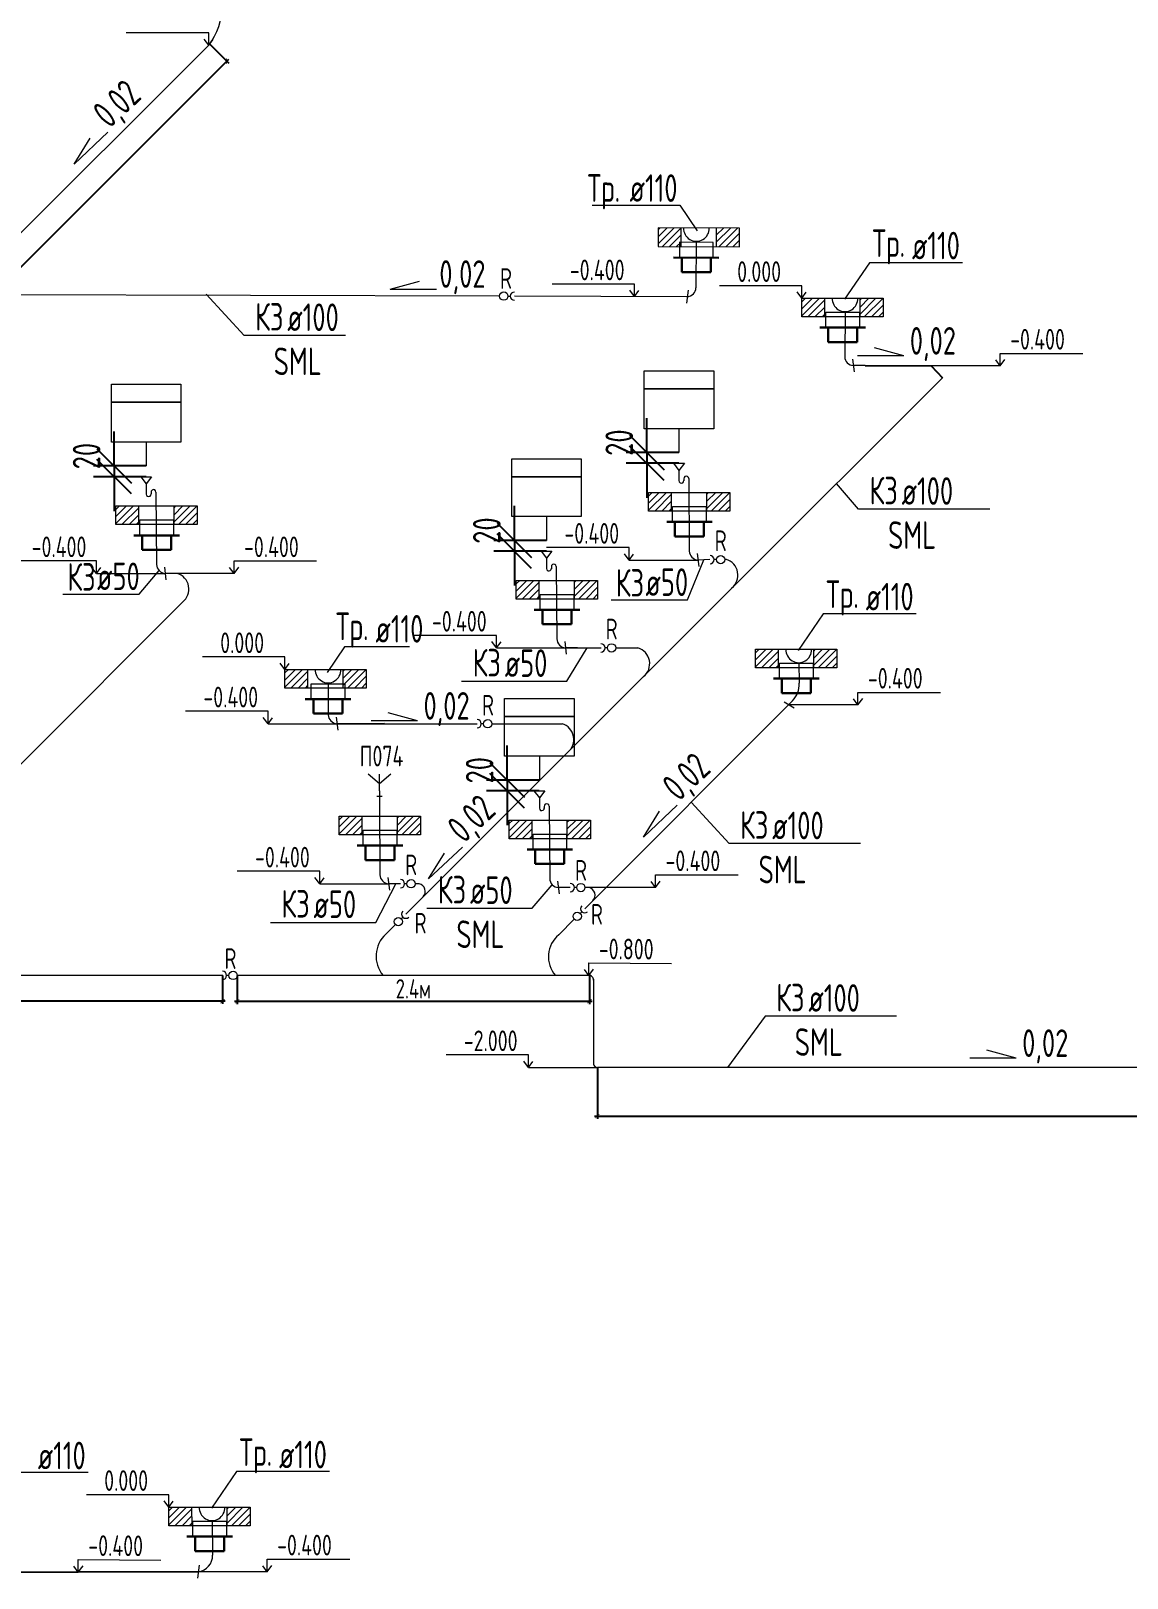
# Model space of a CAD drawing. Header units: millimetres. Extents: x -8689834 to 9419935, y -284943 to 166066.
# Drawn here: x -240223 to -232269, y -126965 to -115746 of the extents above; entities that cross this region are included whole.
import ezdxf

# ---------------------------------------------------------------- set-up
doc = ezdxf.new("R2010")
doc.units = ezdxf.units.MM
doc.header["$MEASUREMENT"] = 0
doc.layers.get('0').update_dxf_attribs({"color": 250, "lineweight": 9})
for name, color, linetype, lineweight in [('_ВК-Text К1', 7, 'Continuous', 30), ('_ВК-К1', 14, 'Continuous', 40), ('_ВК-К3', 30, 'Continuous', 40), ('_ВК-переход на SML', 3, 'Continuous', 30), ('_ВК-противопожарные муфты', 1, 'Continuous', 30), ('_Санпр', 7, 'Continuous', 30), ('_Сантехника', 7, 'Continuous', 30), ('ВК_канализация', 32, 'Continuous', 30), ('тх разм', 250, 'Continuous', 9)]:
    doc.layers.add(name, color=color, linetype=linetype, lineweight=lineweight)
for name, color, linetype in [('PDF __ВК-В1', 5, 'Continuous'), ('PDF __Сантехника', 7, 'Continuous'), ('АР_Кровля дорожки', 245, 'Continuous'), ('АР_Таблицы', 250, 'Continuous')]:
    doc.layers.add(name, color=color, linetype=linetype)
doc.layers.add('PDF __ВК-К1', color=7, linetype='Continuous', true_color=0xb80000)
doc.styles.add('ISOCPEUR', font='isocpeur.ttf', dxfattribs={"width": 0.7})
doc.styles.add('ГОСТ 2.304', font='isocpeur.ttf', dxfattribs={"width": 0.7})
doc.dimstyles.new('R_50', dxfattribs={"dimtxt": 140, "dimasz": 30, "dimexe": 20, "dimexo": 0, "dimgap": 20, "dimtad": 1, "dimdec": 0, "dimrnd": 5, "dimzin": 0, "dimdsep": 46, "dimtxsty": 'ISOCPEUR', "dimblk": 'ARCHTICK', "dimcen": 50, "dimdle": 20, "dimclrd": 256, "dimclre": 256, "dimclrt": 256, "dimadec": 0, "dimazin": 0, "dimtfac": 2, "dimtdec": 0, "dimtofl": 0, "dimtmove": 1, "dimatfit": 3, "dimfxl": 1, "dimtvp": 3, "dimtolj": 1, "dimtzin": 0, "dimarcsym": 0})
doc.dimstyles.new('СПДС', dxfattribs={"dimscale": 100, "dimtxt": 2.5, "dimasz": 2.5, "dimexe": 1.5, "dimexo": 0, "dimgap": 1, "dimtad": 1, "dimdec": 0, "dimrnd": 1, "dimtxsty": 'ГОСТ 2.304', "dimblk": 'OBLIQUE', "dimcen": 2.5, "dimdle": 1.5, "dimadec": 0, "dimazin": 2, "dimtfac": 0.75, "dimtdec": 0, "dimtmove": 1, "dimatfit": 3, "dimfxl": 1, "dimtolj": 1, "dimarcsym": 1})

# ---------------------------------------------------------------- blocks, each defined once
blk = doc.blocks.new('Протв_муфта')
at = {"layer": '_ВК-противопожарные муфты', "ltscale": 200, "transparency": 33554687}
for p, q in [((-205635, 240869), (-206106, 240869)), ((-206021, 240719), (-206021, 240869)), ((-205721, 240869), (-205721, 240719)), ((-205721, 240719), (-206021, 240719))]:
    blk.add_line(p, q, dxfattribs=at)
blk = doc.blocks.new('_Oblique')
at = {"color": 0, "linetype": 'ByBlock', "lineweight": -2}
blk.add_line((-0.5, -0.5), (0.5, 0.5), dxfattribs=at)
blk = doc.blocks.new('*D2146')
at = {"layer": 'тх разм', "color": 0, "lineweight": -2, "ltscale": 100, "transparency": 16777216}
for p, q in [((-236767, -121178), (-236767, -120928)), ((-236534, -121178), (-236917, -121178)), ((-236534, -121256), (-236917, -121256)), ((-236767, -121178), (-236767, -121256)), ((-236767, -121256), (-236767, -121506))]:
    blk.add_line(p, q, dxfattribs=at)
at = {"layer": 'тх разм', "color": 0, "lineweight": -2, "ltscale": 100, "transparency": 16777216, "xscale": 250, "yscale": 250, "zscale": 250}
for p, rotation in [((-236767, -121178), 270), ((-236767, -121256), 90)]:
    blk.add_blockref('_Oblique', p, dxfattribs=dict(at, rotation=rotation))
at = {"layer": 'тх разм', "color": 0, "lineweight": 13, "ltscale": 100, "transparency": 16777216, "insert": (-236967, -121107), "char_height": 250, "attachment_point": 5, "rotation": 90, "style": 'ГОСТ 2.304'}
blk.add_mtext('\\A1;{\\H0.8x;20}', dxfattribs=at)
blk = doc.blocks.new('*D2147')
at = {"layer": 'тх разм', "color": 0, "lineweight": -2, "ltscale": 100, "transparency": 16777216}
for p, q in [((-236715, -119440), (-236715, -119190)), ((-236482, -119440), (-236865, -119440)), ((-236715, -119440), (-236715, -119518)), ((-236482, -119518), (-236865, -119518)), ((-236715, -119518), (-236715, -119768))]:
    blk.add_line(p, q, dxfattribs=at)
at = {"layer": 'тх разм', "color": 0, "lineweight": -2, "ltscale": 100, "transparency": 16777216, "xscale": 250, "yscale": 250, "zscale": 250}
for p, rotation in [((-236715, -119440), 270), ((-236715, -119518), 90)]:
    blk.add_blockref('_Oblique', p, dxfattribs=dict(at, rotation=rotation))
at = {"layer": 'тх разм', "color": 0, "lineweight": 13, "ltscale": 100, "transparency": 16777216, "insert": (-236915, -119369), "char_height": 250, "attachment_point": 5, "rotation": 90, "style": 'ГОСТ 2.304'}
blk.add_mtext('\\A1;{\\H0.8x;20}', dxfattribs=at)
blk = doc.blocks.new('*D2148')
at = {"layer": 'тх разм', "color": 0, "lineweight": -2, "ltscale": 100, "transparency": 16777216}
for p, q in [((-235754, -118803), (-235754, -118553)), ((-235521, -118803), (-235904, -118803)), ((-235754, -118803), (-235754, -118881)), ((-235521, -118881), (-235904, -118881)), ((-235754, -118881), (-235754, -119131))]:
    blk.add_line(p, q, dxfattribs=at)
at = {"layer": 'тх разм', "color": 0, "lineweight": -2, "ltscale": 100, "transparency": 16777216, "xscale": 250, "yscale": 250, "zscale": 250}
for p, rotation in [((-235754, -118803), 270), ((-235754, -118881), 90)]:
    blk.add_blockref('_Oblique', p, dxfattribs=dict(at, rotation=rotation))
at = {"layer": 'тх разм', "color": 0, "lineweight": 13, "ltscale": 100, "transparency": 16777216, "insert": (-235954, -118731), "char_height": 250, "attachment_point": 5, "rotation": 90, "style": 'ГОСТ 2.304'}
blk.add_mtext('\\A1;{\\H0.8x;20}', dxfattribs=at)
blk = doc.blocks.new('*D2149')
at = {"layer": 'тх разм', "color": 0, "lineweight": -2, "ltscale": 100, "transparency": 16777216}
for p, q in [((-239619, -118900), (-239619, -118650)), ((-239386, -118900), (-239769, -118900)), ((-239619, -118900), (-239619, -118978)), ((-239386, -118978), (-239769, -118978)), ((-239619, -118978), (-239619, -119228))]:
    blk.add_line(p, q, dxfattribs=at)
at = {"layer": 'тх разм', "color": 0, "lineweight": -2, "ltscale": 100, "transparency": 16777216, "xscale": 250, "yscale": 250, "zscale": 250}
for p, rotation in [((-239619, -118900), 270), ((-239619, -118978), 90)]:
    blk.add_blockref('_Oblique', p, dxfattribs=dict(at, rotation=rotation))
at = {"layer": 'тх разм', "color": 0, "lineweight": 13, "ltscale": 100, "transparency": 16777216, "insert": (-239819, -118829), "char_height": 250, "attachment_point": 5, "rotation": 90, "style": 'ГОСТ 2.304'}
blk.add_mtext('\\A1;{\\H0.8x;20}', dxfattribs=at)
blk = doc.blocks.new('ревизия К3')
at = {"layer": 'ВК_канализация', "color": 30, "lineweight": 13, "ltscale": 500, "true_color": 0xf26722, "elevation": 171}
blk.add_lwpolyline([(-242952, -118249), (-242969, -118249)], dxfattribs=at)
at = {"layer": 'ВК_канализация', "color": 30, "lineweight": 13, "ltscale": 500, "true_color": 0xf26722}
blk.add_circle((-242922, -118249, 171), 30, dxfattribs=at)
blk.add_arc((-242999, -118249, 171), 30, 270, 90, dxfattribs=at)
blk = doc.blocks.new('_ArchTick')
at = {"color": 0, "linetype": 'ByBlock', "const_width": 0.15}
blk.add_lwpolyline([(-0.5, -0.5), (0.5, 0.5)], dxfattribs=at)
blk = doc.blocks.new('*D2484')
at = {"lineweight": -2, "ltscale": 100, "transparency": 16777216}
for p, q in [((-238925, -115841), (-238788, -115979)), ((-243724, -120882), (-238788, -115951)), ((-243833, -120744), (-243695, -120882))]:
    blk.add_line(p, q, dxfattribs=at)
at = {"lineweight": -2, "ltscale": 100, "transparency": 16777216, "xscale": 30, "yscale": 30, "zscale": 30}
for p, rotation in [((-238802, -115965), 44.96978540129457), ((-243710, -120867), 224.9697854012946)]:
    blk.add_blockref('_ArchTick', p, dxfattribs=dict(at, rotation=rotation))
at = {"ltscale": 100, "transparency": 16777216, "insert": (-241319, -118352), "char_height": 140, "attachment_point": 5, "rotation": 44.9698, "style": 'ISOCPEUR'}
blk.add_mtext('\\A1;7м', dxfattribs=at)
blk = doc.blocks.new('*D2486')
at = {"lineweight": -2, "ltscale": 100, "transparency": 16777216}
for p, q in [((-245435, -122595), (-245435, -122801)), ((-238833, -122595), (-238833, -122801)), ((-238813, -122781), (-245455, -122781))]:
    blk.add_line(p, q, dxfattribs=at)
at = {"lineweight": -2, "ltscale": 100, "transparency": 16777216, "xscale": 30, "yscale": 30, "zscale": 30, "rotation": 180}
blk.add_blockref('_ArchTick', (-245435, -122781), dxfattribs=at)
at = {"lineweight": -2, "ltscale": 100, "transparency": 16777216, "xscale": 30, "yscale": 30, "zscale": 30}
blk.add_blockref('_ArchTick', (-238833, -122781), dxfattribs=at)
at = {"ltscale": 100, "transparency": 16777216, "insert": (-242134, -122691), "char_height": 140, "attachment_point": 5, "style": 'ISOCPEUR'}
blk.add_mtext('\\A1;7.4м', dxfattribs=at)
blk = doc.blocks.new('*D2487')
at = {"lineweight": -2, "ltscale": 100, "transparency": 16777216}
for p, q in [((-238726, -122595), (-238726, -122802)), ((-236170, -122595), (-236170, -122802)), ((-238746, -122782), (-236150, -122782))]:
    blk.add_line(p, q, dxfattribs=at)
at = {"lineweight": -2, "ltscale": 100, "transparency": 16777216, "xscale": 30, "yscale": 30, "zscale": 30, "rotation": 180}
blk.add_blockref('_ArchTick', (-238726, -122782), dxfattribs=at)
at = {"lineweight": -2, "ltscale": 100, "transparency": 16777216, "xscale": 30, "yscale": 30, "zscale": 30}
blk.add_blockref('_ArchTick', (-236170, -122782), dxfattribs=at)
at = {"ltscale": 100, "transparency": 16777216, "insert": (-237448, -122692), "char_height": 140, "attachment_point": 5, "style": 'ISOCPEUR'}
blk.add_mtext('\\A1;2.4м', dxfattribs=at)
blk = doc.blocks.new('*D2488')
at = {"lineweight": -2, "ltscale": 100, "transparency": 16777216}
for p, q in [((-236113, -123262), (-236113, -123635)), ((-223479, -123262), (-223479, -123635)), ((-236133, -123615), (-223459, -123615))]:
    blk.add_line(p, q, dxfattribs=at)
at = {"lineweight": -2, "ltscale": 100, "transparency": 16777216, "xscale": 30, "yscale": 30, "zscale": 30, "rotation": 180}
blk.add_blockref('_ArchTick', (-236113, -123615), dxfattribs=at)
at = {"lineweight": -2, "ltscale": 100, "transparency": 16777216, "xscale": 30, "yscale": 30, "zscale": 30}
blk.add_blockref('_ArchTick', (-223479, -123615), dxfattribs=at)
at = {"ltscale": 100, "transparency": 16777216, "insert": (-229796, -123525), "char_height": 140, "attachment_point": 5, "style": 'ISOCPEUR'}
blk.add_mtext('\\A1;11.1м', dxfattribs=at)

msp = doc.modelspace()

# ---------------------------------------------------------------- hatches: boundary and pattern name
at = {"layer": '_ВК-К3', "lineweight": 13}
h = msp.add_hatch(dxfattribs=at)
h.set_pattern_fill('ANSI31', scale=11.388071, angle=180)
h.set_pattern_definition([(225, (-292683.97, -137537.272), (25.566948, -25.566948), [])])
h.paths.add_polyline_path([(-235081.9, -117310.8), (-235248.7, -117310.3), (-235248.3, -117174.7), (-235081.6, -117175.2)])
h.paths.add_polyline_path([(-235504.5, -117309.5), (-235671.9, -117309), (-235671.5, -117173.5), (-235504.1, -117174)])
h = msp.add_hatch(dxfattribs=at)
h.set_pattern_fill('ANSI31', scale=11.388071, angle=180)
h.set_pattern_definition([(225, (-288207.6, -138051.804), (25.566948, -25.566948), [])])
h.paths.add_polyline_path([(-234628.8, -117819.4), (-234462.1, -117819.4), (-234462.1, -117683.9), (-234628.8, -117683.9)])
h.paths.add_polyline_path([(-234206.2, -117819.4), (-234038.9, -117819.4), (-234038.9, -117683.9), (-234206.2, -117683.9)])
h = msp.add_hatch(dxfattribs=at)
h.set_pattern_fill('ANSI31', scale=11.388071, angle=180)
h.set_pattern_definition([(225, (-289319.373, -139460.824), (25.566948, -25.566948), [])])
h.paths.add_polyline_path([(-235740.6, -119228.4), (-235573.8, -119228.4), (-235573.8, -119092.9), (-235740.6, -119092.9)])
h.paths.add_polyline_path([(-235318, -119228.4), (-235150.6, -119228.4), (-235150.6, -119092.9), (-235318, -119092.9)])
h = msp.add_hatch(dxfattribs=at)
h.set_pattern_fill('ANSI31', scale=11.388071, angle=180)
h.set_pattern_definition([(225, (-293185, -139558.19), (25.566948, -25.566948), [])])
h.paths.add_polyline_path([(-239606.2, -119325.8), (-239439.5, -119325.8), (-239439.5, -119190.2), (-239606.2, -119190.2)])
h.paths.add_polyline_path([(-239183.6, -119325.8), (-239016.3, -119325.8), (-239016.3, -119190.2), (-239183.6, -119190.2)])
h = msp.add_hatch(dxfattribs=at)
h.set_pattern_fill('ANSI31', scale=11.388071, angle=180)
h.set_pattern_definition([(225, (-290280.548, -140097.914), (25.566948, -25.566948), [])])
h.paths.add_polyline_path([(-236701.7, -119865.5), (-236535, -119865.5), (-236535, -119730), (-236701.7, -119730)])
h.paths.add_polyline_path([(-236279.1, -119865.5), (-236111.8, -119865.5), (-236111.8, -119730), (-236279.1, -119730)])
h = msp.add_hatch(dxfattribs=at)
h.set_pattern_fill('ANSI31', scale=11.388071, angle=180)
h.set_pattern_definition([(225, (-288543.436, -140597.537), (25.566948, -25.566948), [])])
h.paths.add_polyline_path([(-234964.6, -120365.2), (-234797.9, -120365.2), (-234797.9, -120229.6), (-234964.6, -120229.6)])
h.paths.add_polyline_path([(-234542, -120365.2), (-234374.7, -120365.2), (-234374.7, -120229.6), (-234542, -120229.6)])
h = msp.add_hatch(dxfattribs=at)
h.set_pattern_fill('ANSI31', scale=11.388071, angle=180)
h.set_pattern_definition([(225, (-291958.82, -140743.44), (25.566948, -25.566948), [])])
h.paths.add_polyline_path([(-238380, -120511.1), (-238213.3, -120511.1), (-238213.3, -120375.5), (-238380, -120375.5)])
h.paths.add_polyline_path([(-237957.4, -120511.1), (-237790.1, -120511.1), (-237790.1, -120375.5), (-237957.4, -120375.5)])
h = msp.add_hatch(dxfattribs=at)
h.set_pattern_fill('ANSI31', scale=11.388071, angle=180)
h.set_pattern_definition([(225, (-291564.13, -141808.514), (25.566948, -25.566948), [])])
h.paths.add_polyline_path([(-237985.3, -121576.1), (-237818.6, -121576.1), (-237818.6, -121440.6), (-237985.3, -121440.6)])
h.paths.add_polyline_path([(-237562.7, -121576.1), (-237395.4, -121576.1), (-237395.4, -121440.6), (-237562.7, -121440.6)])
h = msp.add_hatch(dxfattribs=at)
h.set_pattern_fill('ANSI31', scale=11.388071, angle=180)
h.set_pattern_definition([(225, (-290332.315, -141836.024), (25.566948, -25.566948), [])])
h.paths.add_polyline_path([(-236753.5, -121603.6), (-236586.8, -121603.6), (-236586.8, -121468.1), (-236753.5, -121468.1)])
h.paths.add_polyline_path([(-236330.9, -121603.6), (-236163.6, -121603.6), (-236163.6, -121468.1), (-236330.9, -121468.1)])
h = msp.add_hatch(dxfattribs=at)
h.set_pattern_fill('ANSI31', scale=11.388071, angle=180)
h.set_pattern_definition([(225, (-292800.553, -146818.68), (25.566948, -25.566948), [])])
h.paths.add_polyline_path([(-239221.7, -126586.3), (-239055, -126586.3), (-239055, -126450.7), (-239221.7, -126450.7)])
h.paths.add_polyline_path([(-238799.2, -126586.3), (-238631.8, -126586.3), (-238631.8, -126450.7), (-238799.2, -126450.7)])

# ---------------------------------------------------------------- linework, layer by layer
at = {"color": 7, "ltscale": 500}
for points in [[(-238932.1, -115850), (-238932.1, -115759.5), (-239531, -115759.6)], [(-238932.1, -115850), (-238966.8, -115804.9)], [(-238932.1, -115850), (-238900, -115807.3)], [(-234628.8, -117683.9), (-234628.8, -117593.4), (-235227.7, -117593.5)], [(-234628.8, -117683.9), (-234663.5, -117638.8)], [(-234628.8, -117683.9), (-234596.7, -117641.2)], [(-233190, -118174.3), (-233222.1, -118131.6)], [(-233190, -118174.3), (-233190, -118083.8), (-232591, -118084)], [(-233190, -118174.3), (-233155.3, -118129.2)], [(-239748, -119679.7), (-239748, -119589.2), (-240346.9, -119589.3)], [(-238749.1, -119679.7), (-238749, -119589.2), (-238150.1, -119589.4)], [(-235882.3, -119582.3), (-235882.3, -119491.8), (-236481.3, -119491.9)], [(-236012.5, -119872.3), (-235458.8, -119872.3), (-235340.7, -119580.9)], [(-235882.3, -119582.3), (-235917.1, -119537.2)], [(-235882.3, -119582.3), (-235850.3, -119539.7)], [(-239992.2, -119829.9), (-239438.5, -119829.9), (-239292.5, -119659.3)], [(-239748, -119679.7), (-239782.7, -119634.6)], [(-239748, -119679.7), (-239715.9, -119637)], [(-238749.1, -119679.7), (-238781.1, -119637.1)], [(-238749.1, -119679.7), (-238714.3, -119634.7)], [(-236843.5, -120219.4), (-236843.5, -120128.9), (-237442.5, -120129)], [(-237097.9, -120461.8), (-236333.7, -120461.8), (-236187.7, -120219.4)], [(-236843.5, -120219.4), (-236878.2, -120174.3)], [(-236843.5, -120219.4), (-236811.4, -120176.7)], [(-238380, -120375.5), (-238380, -120285), (-238978.9, -120285.1)], [(-238380, -120375.5), (-238414.7, -120330.4)], [(-238380, -120375.5), (-238347.9, -120332.8)], [(-234222.1, -120632.6), (-234254.2, -120590)], [(-234222.1, -120632.6), (-234222.1, -120542.1), (-233623.2, -120542.3)], [(-234222.1, -120632.6), (-234187.4, -120587.5)], [(-238502, -120769.2), (-238502, -120678.7), (-239100.9, -120678.8)], [(-238502, -120769.2), (-238536.7, -120724.1)], [(-238502, -120769.2), (-238469.9, -120726.6)], [(-238127.1, -121930), (-238127.1, -121839.5), (-238726, -121839.6)], [(-238485.3, -122210.1), (-237721.2, -122210.1), (-237575.4, -121929.9)], [(-238127.1, -121930), (-238161.8, -121884.9)], [(-238127.1, -121930), (-238095, -121887.3)], [(-237350, -122107.8), (-236585.8, -122107.8), (-236439.8, -121937.1)], [(-235690.6, -121956.7), (-235722.7, -121914)], [(-235690.6, -121956.7), (-235690.6, -121866.2), (-235091.7, -121866.4)], [(-235690.6, -121956.7), (-235655.9, -121911.6)], [(-236175.4, -122594.8), (-236174.8, -122504.3), (-235575.9, -122508)], [(-236175.4, -122594.8), (-236207.2, -122552)], [(-236175.4, -122594.8), (-236140.4, -122550)], [(-236612.1, -123261.8), (-236612.1, -123171.3), (-237211.1, -123171.4)], [(-236612.1, -123261.8), (-236646.9, -123216.8)], [(-236612.1, -123261.8), (-236580.1, -123219.2)], [(-239221.7, -126450.7), (-239221.7, -126360.2), (-239820.7, -126360.4)], [(-239221.7, -126450.7), (-239256.5, -126405.7)], [(-239221.7, -126450.7), (-239189.7, -126408.1)], [(-239880, -126921.5), (-239911.8, -126878.7)], [(-239880, -126921.5), (-239879.4, -126831), (-239280.5, -126834.7)], [(-239880, -126921.5), (-239845, -126876.7)], [(-238509, -126918.6), (-238541, -126875.9)], [(-238509, -126918.6), (-238508.9, -126828.1), (-237910, -126828.3)], [(-238509, -126918.6), (-238474.2, -126873.5)]]:
    msp.add_lwpolyline(points, dxfattribs=at)
at = {"color": 7, "ltscale": 500, "elevation": -78.2}
for points in [[(-235843, -117671.7), (-235843, -117581.2), (-236441.9, -117581.3)], [(-235843, -117671.7), (-235877.7, -117626.6)], [(-235843, -117671.7), (-235810.9, -117629)]]:
    msp.add_lwpolyline(points, dxfattribs=at)
at = {"color": 18, "ltscale": 100, "true_color": 0x000000}
for points in [[(-233190, -118174.3), (-233689.5, -118174.2)], [(-235882.3, -119582.3), (-235382.9, -119582.3)], [(-239748, -119679.7), (-239248.5, -119679.7)], [(-238749.1, -119679.7), (-239248.5, -119679.7)], [(-236843.5, -120219.4), (-236344.1, -120219.4)], [(-234222.1, -120632.6), (-234721.6, -120632.5)], [(-238502, -120769.2), (-238002.5, -120769.2)], [(-238127.1, -121930), (-237627.6, -121930)], [(-235690.6, -121956.7), (-236190.1, -121956.6)], [(-236612.1, -123261.8), (-236112.7, -123261.8)], [(-238509, -126918.6), (-239008.4, -126918.5)]]:
    msp.add_lwpolyline(points, dxfattribs=at)
at = {"color": 30, "ltscale": 100, "true_color": 0xf26722}
msp.add_lwpolyline([(-236141.6, -122622.1), (-236141.6, -123235.6)], dxfattribs=at)
at = {"color": 30, "ltscale": 500, "true_color": 0xf26722}
for centre, radius, start, end in [((-239286.1, -115576.8), 447.1, 322.3421, 2.05487), ((-235212.4, -119692.4), 119.5, 308.24295, 73.40476), ((-239196.2, -119794.1), 119.5, 308.24295, 73.40476), ((-235852.5, -120334.1), 119.5, 308.24295, 73.40476), ((-236402.9, -120883.9), 119.5, 308.24295, 73.40476), ((-237419.4, -121985.6), 57.7, 317.18712, 75.23588), ((-236187.6, -122013.1), 57.7, 317.18712, 75.23588), ((-237500.7, -122455.8), 217.5, 132.64689, 219.72768), ((-236261.5, -122459.5), 206.6, 129.58992, 220.93663)]:
    msp.add_arc(centre, radius, start, end, dxfattribs=at)
at = {"color": 30, "ltscale": 100, "true_color": 0xf26722}
for centre, start, end in [((-236172.5, -122625.7), 353.29505, 95.39634), ((-236110.9, -123230.8), 171.18676, 273.28805)]:
    msp.add_arc(centre, 31.1, start, end, dxfattribs=at)
at = {"layer": '_ВК-Text К1', "color": 7, "lineweight": 13, "ltscale": 100}
for p, q in [((-239910.3, -116711.3), (-239663.9, -116480.8)), ((-239910.3, -116711.3), (-239794.1, -116523.6)), ((-237617.4, -117617.8), (-237404.3, -117560)), ((-237617.4, -117617.8), (-237279.9, -117617.6)), ((-233888.4, -118101.7), (-234225.8, -118102.2)), ((-233888.4, -118101.7), (-234101.6, -118044.3)), ((-237417, -120748.8), (-237630.2, -120691.4)), ((-237417, -120748.8), (-237754.4, -120749.2)), ((-235779, -121591.8), (-235532.6, -121361.3)), ((-235779, -121591.8), (-235662.8, -121404.1)), ((-237338, -121895.2), (-237091.5, -121664.6)), ((-237338, -121895.2), (-237221.7, -121707.4)), ((-233073, -123194.5), (-233286.2, -123137.1)), ((-233073, -123194.5), (-233410.5, -123195))]:
    msp.add_line(p, q, dxfattribs=at)
at = {"layer": '_ВК-К3', "color": 7, "lineweight": 13}
for p, q in [((-235504.1, -117309, -78.2), (-235504.1, -117173.5, -78.2)), ((-235249.3, -117310.3, -78.2), (-235248.9, -117174.7, -78.2)), ((-234462, -117819.4), (-234462, -117683.9)), ((-234206.3, -117819.4), (-234206.3, -117683.9)), ((-235573.7, -119228.4), (-235573.7, -119092.9)), ((-235318.1, -119228.4), (-235318.1, -119092.9)), ((-239439.4, -119325.8), (-239439.4, -119190.2)), ((-239183.7, -119325.8), (-239183.7, -119190.2)), ((-236534.9, -119865.5), (-236534.9, -119730)), ((-236279.2, -119865.5), (-236279.2, -119730)), ((-234797.3, -120365.2), (-234797.3, -120229.6)), ((-234542.1, -120365.2), (-234542.1, -120229.6)), ((-238212.7, -120511.1), (-238212.7, -120375.5)), ((-237957.8, -120510.6), (-237957.4, -120375)), ((-237818.5, -121576.1), (-237818.5, -121440.6)), ((-237562.8, -121576.1), (-237562.8, -121440.6)), ((-236586.7, -121603.6), (-236586.7, -121468.1)), ((-236331, -121603.6), (-236331, -121468.1)), ((-239054, -126585.8), (-239054.4, -126450.2)), ((-238799.2, -126586.3), (-238799.2, -126450.7))]:
    msp.add_line(p, q, dxfattribs=at)
at = {"layer": '_ВК-К3', "color": 30, "lineweight": 13, "ltscale": 100, "true_color": 0xf26722}
for p, q in [((-235394.7, -117271.4, -78.2), (-235397.4, -117607.9, -78.2)), ((-234315.9, -117781), (-234317.9, -118107.4)), ((-234168.5, -118172.4), (-234255, -118172.5)), ((-235296.2, -119579.5), (-235382.9, -119582.3)), ((-235176.4, -119578.4), (-235188.1, -119578.6)), ((-239162, -119679.5), (-239248.5, -119679.7)), ((-236257.6, -120219.3), (-236344.1, -120219.4)), ((-234651.8, -120326.7), (-234647.8, -120476.4)), ((-238067.1, -120472.6), (-238067.1, -120696.5)), ((-237656.6, -120768.7), (-238002.5, -120769.2)), ((-237541.2, -121929.9), (-237627.6, -121930)), ((-237404.7, -121929.8), (-237434.4, -121929.9)), ((-236309.3, -121957.4), (-236395.8, -121957.5)), ((-236172.9, -121957.3), (-236202.6, -121957.4)), ((-238908.9, -126547.9), (-238905, -126798.1))]:
    msp.add_line(p, q, dxfattribs=at)
at = {"layer": '_ВК-К3', "color": 30, "lineweight": 13, "true_color": 0xf26722}
for p, q in [((-235454.7, -117626.5, -78.2), (-235466.2, -117719.1, -78.2)), ((-234260.6, -118126.1), (-234249.4, -118218.8)), ((-235520.8, -118630.2), (-235520.8, -118802.7)), ((-239386.4, -118727.5), (-239386.4, -118900)), ((-239386.4, -119029.6), (-239386.4, -119104.3)), ((-235520.8, -118932.2), (-235520.8, -119006.9)), ((-235485.3, -118992.4), (-235485.3, -119008.7)), ((-235449.8, -118992.3), (-235445.7, -119517.3)), ((-239351, -119089.8), (-239351, -119106)), ((-239315.4, -119089.7), (-239311.3, -119614.6)), ((-236481.9, -119267.3), (-236481.9, -119439.8)), ((-236481.9, -119569.3), (-236481.9, -119644)), ((-235388.5, -119536), (-235377.3, -119628.6)), ((-239254.1, -119633.3), (-239242.9, -119726)), ((-236446.5, -119629.5), (-236446.5, -119645.8)), ((-236411, -119629.4), (-236406.9, -120154.3)), ((-236349.7, -120173.1), (-236338.4, -120265.7)), ((-234757.3, -120609.8), (-234685.9, -120655.3)), ((-238008.2, -120722.9), (-237996.9, -120815.5)), ((-236533.7, -121005.4), (-236533.7, -121177.9)), ((-237694.6, -121340), (-237690.5, -121864.9)), ((-236533.7, -121307.4), (-236533.7, -121382.1)), ((-236498.3, -121367.6), (-236498.3, -121383.9)), ((-236462.7, -121367.5), (-236458.7, -121892.5)), ((-237633.3, -121883.7), (-237622, -121976.3)), ((-236401.4, -121911.2), (-236390.2, -122003.8)), ((-239002.8, -126872.2), (-239014, -126964.8))]:
    msp.add_line(p, q, dxfattribs=at)
at = {"layer": '_ВК-К3', "color": 7, "lineweight": 13, "elevation": -78.2}
msp.add_lwpolyline([(-235671.9, -117309), (-235081.9, -117310.8), (-235081.6, -117175.2), (-235671.5, -117173.5)], close=True, dxfattribs=at)
at = {"layer": '_ВК-К3', "color": 7, "lineweight": 13}
for points in [[(-234038.9, -117819.4), (-234628.8, -117819.4), (-234628.8, -117683.9), (-234038.9, -117683.9)], [(-235150.6, -119228.4), (-235740.6, -119228.4), (-235740.6, -119092.9), (-235150.6, -119092.9)], [(-239016.3, -119325.8), (-239606.2, -119325.8), (-239606.2, -119190.2), (-239016.3, -119190.2)], [(-236111.8, -119865.5), (-236701.7, -119865.5), (-236701.7, -119730), (-236111.8, -119730)], [(-234374.7, -120365.2), (-234964.6, -120365.2), (-234964.6, -120229.6), (-234374.7, -120229.6)], [(-237790.1, -120511.1), (-238380, -120511.1), (-238380, -120375.5), (-237790.1, -120375.5)], [(-237395.4, -121576.1), (-237985.3, -121576.1), (-237985.3, -121440.6), (-237395.4, -121440.6)], [(-236163.6, -121603.6), (-236753.5, -121603.6), (-236753.5, -121468.1), (-236163.6, -121468.1)], [(-238631.8, -126586.3), (-239221.7, -126586.3), (-239221.7, -126450.7), (-238631.8, -126450.7)]]:
    msp.add_lwpolyline(points, close=True, dxfattribs=at)
at = {"layer": '_ВК-К3', "color": 30, "lineweight": 13, "ltscale": 100, "true_color": 0xf26722}
for centre, radius, start, end in [((-235464.6, -117605.8, -78.2), 67.2, 273.4913, 358.14482), ((-234250.7, -118105.5), 67.2, 181.68819, 266.34172), ((-235378.6, -119515.3), 67.2, 181.68819, 266.34172), ((-239244.2, -119612.6), 67.2, 181.68819, 266.34172), ((-236339.8, -120152.4), 67.2, 181.68819, 266.34172), ((-234817.5, -120484.4), 169.8, 315.63518, 2.70213), ((-237998.3, -120702.2), 67.2, 181.68819, 266.34172), ((-237623.4, -121863), 67.2, 181.68819, 266.34172), ((-236391.5, -121890.5), 67.2, 181.68819, 266.34172), ((-239022.4, -126801.9), 117.5, 276.84113, 1.81668)]:
    msp.add_arc(centre, radius, start, end, dxfattribs=at)
at = {"layer": '_ВК-К3', "color": 30, "lineweight": 13, "true_color": 0xf26722}
for centre, start, end in [((-235503, -119006.8), 180.26761, 5.94205), ((-235467.6, -118992.4), 0.26761, 185.94205), ((-239368.6, -119104.2), 180.26761, 5.94205), ((-239333.2, -119089.8), 0.26761, 185.94205), ((-236464.2, -119643.9), 180.26761, 5.94205), ((-236428.7, -119629.5), 0.26761, 185.94205), ((-236515.9, -121382), 180.26761, 5.94205), ((-236480.5, -121367.6), 0.26761, 185.94205)]:
    msp.add_arc(centre, 17.8, start, end, dxfattribs=at)
at = {"layer": '_ВК-переход на SML', "lineweight": 13, "elevation": -78.2}
msp.add_lwpolyline([(-235272.9, -117279.3), (-235516.5, -117278.6), (-235516.9, -117389.9), (-235273.2, -117390.6)], close=True, dxfattribs=at)
at = {"layer": '_ВК-переход на SML', "lineweight": 13}
for points in [[(-234454.9, -117785.7), (-234211.3, -117785.7), (-234211.3, -117897), (-234454.9, -117897)], [(-235566.7, -119194.7), (-235323.1, -119194.7), (-235323.1, -119306), (-235566.7, -119306)], [(-239432.3, -119292), (-239188.7, -119292), (-239188.7, -119403.4), (-239432.3, -119403.4)], [(-236527.9, -119831.8), (-236284.2, -119831.8), (-236284.2, -119943.1), (-236527.9, -119943.1)], [(-234790.8, -120331.4), (-234547.1, -120331.4), (-234547.1, -120442.7), (-234790.8, -120442.7)], [(-238189, -120480.2), (-237945.3, -120480.2), (-237945.3, -120591.5), (-238189, -120591.5)], [(-237811.5, -121542.4), (-237567.8, -121542.4), (-237567.8, -121653.7), (-237811.5, -121653.7)], [(-236579.6, -121569.9), (-236336, -121569.9), (-236336, -121681.2), (-236579.6, -121681.2)], [(-239047.9, -126552.5), (-238804.2, -126552.5), (-238804.2, -126663.8), (-239047.9, -126663.8)]]:
    msp.add_lwpolyline(points, close=True, dxfattribs=at)
at = {"layer": '_Санпр', "lineweight": 13}
for p, q in [((-235559.8, -118881.1), (-235481.7, -118881.1)), ((-235559.8, -118881.1), (-235520.8, -118932.2)), ((-235481.7, -118881.1), (-235520.8, -118932.2)), ((-239425.4, -118978.5), (-239347.4, -118978.5)), ((-239425.4, -118978.5), (-239386.4, -119029.6)), ((-239347.4, -118978.5), (-239386.4, -119029.6)), ((-236520.9, -119518.2), (-236442.9, -119518.2)), ((-236520.9, -119518.2), (-236481.9, -119569.3)), ((-236442.9, -119518.2), (-236481.9, -119569.3)), ((-236572.7, -121256.3), (-236494.7, -121256.3)), ((-236572.7, -121256.3), (-236533.7, -121307.4)), ((-236494.7, -121256.3), (-236533.7, -121307.4))]:
    msp.add_line(p, q, dxfattribs=at)
at = {"layer": '_Сантехника', "lineweight": 13}
for points in [[(-235773, -118211), (-235268.5, -118211), (-235268.5, -118341.3), (-235773, -118341.3)], [(-239638.6, -118308.3), (-239134.1, -118308.3), (-239134.1, -118438.6), (-239638.6, -118438.6)], [(-235773, -118341.3), (-235268.5, -118341.3), (-235268.5, -118630.2), (-235773, -118630.2)], [(-239638.6, -118438.6), (-239134.1, -118438.6), (-239134.1, -118727.5), (-239638.6, -118727.5)], [(-236734.2, -118848.1), (-236229.7, -118848.1), (-236229.7, -118978.4), (-236734.2, -118978.4)], [(-236734.2, -118978.4), (-236229.7, -118978.4), (-236229.7, -119267.3), (-236734.2, -119267.3)], [(-236785.9, -120586.2), (-236281.5, -120586.2), (-236281.5, -120716.5), (-236785.9, -120716.5)], [(-236785.9, -120716.5), (-236281.5, -120716.5), (-236281.5, -121005.4), (-236785.9, -121005.4)]]:
    msp.add_lwpolyline(points, close=True, dxfattribs=at)
for centre, start, end in [((-235394.4, -117178.4, -78.2), 177.26564, 2.40039), ((-234315.9, -117688), 177.43263, 2.56737), ((-234651.8, -120233.8), 177.43263, 2.56737), ((-238067.1, -120379.7), 177.43263, 2.56737), ((-238908.9, -126454.9), 177.43263, 2.56737)]:
    msp.add_arc(centre, 93, start, end, dxfattribs=at)
at = {"layer": 'PDF __ВК-В1', "color": 30, "lineweight": 13, "true_color": 0xf26722}
msp.add_lwpolyline([(-237694.6, -121206.6), (-237694.6, -121135.5)], dxfattribs=at)
at = {"layer": 'PDF __ВК-К1', "color": 30, "lineweight": 13, "true_color": 0xf26722}
for points in [[(-237694.6, -121256.9), (-237694.6, -121340)], [(-237713.9, -121295.5), (-237673.3, -121295.5)]]:
    msp.add_lwpolyline(points, dxfattribs=at)
at = {"layer": 'PDF __Сантехника', "lineweight": 13}
for points in [[(-237694.6, -121256.9), (-237694.6, -121206.6), (-237775.7, -121135.1)], [(-237611.5, -121135.1), (-237694.6, -121206.6)]]:
    msp.add_lwpolyline(points, dxfattribs=at)
at = {"layer": 'АР_Кровля дорожки', "color": 30, "lineweight": 13, "ltscale": 500, "true_color": 0xf26722}
msp.add_lwpolyline([(-240467.3, -117377.8), (-238932.1, -115850), (-238932.1, -115850)], dxfattribs=at)
at = {"layer": 'АР_Кровля дорожки', "color": 30, "ltscale": 500, "true_color": 0xf26722}
for points in [[(-234168.5, -118172.4), (-233689.5, -118174.2), (-233609.5, -118260.8)], [(-239008.4, -126918.5), (-240751.5, -126924.5)]]:
    msp.add_lwpolyline(points, dxfattribs=at)
at = {"layer": 'ВК_канализация', "color": 18, "lineweight": 13, "ltscale": 500, "true_color": 0x000000, "elevation": -78.2}
msp.add_lwpolyline([(-236151.3, -117010), (-235514.3, -117009.9), (-235388.1, -117196.1)], dxfattribs=at)
at = {"layer": 'ВК_канализация', "color": 18, "lineweight": 13, "ltscale": 500, "true_color": 0x000000}
for points in [[(-233464.3, -117426.2), (-234137.6, -117426.2), (-234318.8, -117691.6)], [(-237941.1, -117953.2), (-238675.6, -117953.2), (-238950.7, -117653.8)], [(-233265.2, -119213.3), (-234217.7, -119213.3), (-234378.1, -119028.7)], [(-233800.2, -119971.9), (-234473.5, -119971.9), (-234654.6, -120237.4)], [(-237475.4, -120211.5), (-237946.7, -120211.5), (-238073.5, -120397.3)], [(-234204.6, -121638.7), (-235157.1, -121638.7), (-235432.1, -121339.3)], [(-233942, -122889.7), (-234894.5, -122889.7), (-235169.5, -123261.8)], [(-239807.8, -126200.2), (-240481.1, -126200.2), (-240662.2, -126465.7)], [(-238057.3, -126193.1), (-238730.6, -126193.1), (-238911.7, -126458.5)]]:
    msp.add_lwpolyline(points, dxfattribs=at)
at = {"layer": 'ВК_канализация', "color": 30, "lineweight": 13, "ltscale": 500, "true_color": 0xf26722, "elevation": -78.2}
for points in [[(-236821.8, -117668.9), (-240436.2, -117658.5), (-240436.2, -117658.5)], [(-236761.8, -117668.8), (-236745, -117668.9)], [(-235460.5, -117672.8), (-236715, -117669)]]:
    msp.add_lwpolyline(points, dxfattribs=at)
at = {"layer": 'ВК_канализация', "color": 30, "lineweight": 13, "ltscale": 500, "true_color": 0xf26722}
for points in [[(-233609.5, -118260.8), (-235119.7, -119769.7)], [(-235127.9, -119776.9), (-237502.8, -122150.6)], [(-239122.2, -119888), (-241413.3, -122179.1)], [(-236344.1, -120219.4), (-236086.4, -120219.4)], [(-235979.7, -120219.5), (-235818.4, -120219.5)], [(-234696, -120603.2), (-236204.7, -122111.8)], [(-238002.5, -120769.2), (-236985.7, -120769.7)], [(-236878.1, -120769.3), (-236368.8, -120769.3), (-236368.8, -120769.3)], [(-237535.8, -122183.6), (-237524, -122171.8)], [(-236237.8, -122144.9), (-236225.9, -122133)], [(-237578.3, -122226.1), (-237660.6, -122308.4)], [(-236280.2, -122187.3), (-236393.2, -122300.3), (-236393.2, -122300.3)], [(-238830.4, -122594.8), (-244824.9, -122594.8)], [(-238786.1, -122594.8), (-238802.8, -122594.8)], [(-236169.5, -122594.8), (-238726.1, -122594.8)], [(-231415.6, -123261.8), (-236112.7, -123261.8)]]:
    msp.add_lwpolyline(points, dxfattribs=at)
for centre in [(-236791.8, -117668.7, -78.2), (-237557.1, -122204.9), (-236259, -122166.1), (-238756.1, -122594.8)]:
    msp.add_circle(centre, 30, dxfattribs=at)
for centre, start, end in [((-236715, -117669, -78.2), 89.76835, 269.76835), ((-237502.8, -122150.6), 135, 315), ((-236204.7, -122111.8), 135, 315), ((-238832.8, -122594.8), 270, 90)]:
    msp.add_arc(centre, 30, start, end, dxfattribs=at)

# ---------------------------------------------------------------- block references
at = {"color": 18, "true_color": 0x000000}
for p in [(7703.7, -1330.6, -171.1), (6912.1, -1970.7, -171.1), (6013.7, -2520.7, -171.1), (5457.4, -3681, -171.1), (6689.2, -3708.6, -171.1)]:
    msp.add_blockref('ревизия К3', p, dxfattribs=at)
at = {"layer": '_ВК-К1', "lineweight": 13, "xscale": -0.7, "yscale": 0.7, "zscale": 0.7, "rotation": 359.8330147021753}
msp.add_blockref('Протв_муфта', (-379995.2, -285577.9, -78.2), dxfattribs=at)
at = {"layer": '_ВК-К1', "lineweight": 13, "xscale": 0.7, "yscale": 0.7, "zscale": 0.7}
for p in [(-90223.8, -286505.4), (-91335.5, -287914.4), (-95201.2, -288011.8), (-92296.7, -288551.5), (-90559.6, -289051.1), (-93957.8, -289199.9), (-93580.3, -290262.1), (-92348.5, -290289.6), (-94816.7, -295272.3)]:
    msp.add_blockref('Протв_муфта', p, dxfattribs=at)

# ---------------------------------------------------------------- texts
at = {"layer": 'АР_Таблицы', "lineweight": 13, "ltscale": 100, "insert": (-237837.6, -121004), "char_height": 150, "width": 3718.698, "attachment_point": 4, "style": 'ISOCPEUR'}
msp.add_mtext('П074', dxfattribs=at)
at = {"layer": 'ВК_канализация', "color": 18, "ltscale": 100, "true_color": 0x000000, "style": 'ISOCPEUR'}
for s, insert, char_height, width, attachment_point, rotation in [('0,02', (-239707.6, -116404.2), 200, 5891.51, 4, 43.05821), ('Тр.', (-235946.9, -116912.5, -78.2), 200, 5891.51, 6, 359.83301), ('\\pxi-1,l1,t1,5;ø110', (-235531, -116885.6, -78.2), 200, 7500, 6, 359.83301), ('\\pxi-1,l1,t1,5;-0.400', (-236312.6, -117478.8, -78.2), 150, 7500, 4, 0.04194), ('\\pxi-1,l1,t1,5;0.000', (-235098.4, -117491), 150, 7500, 4, 0.04194), ('\\pxi-1,l1,t1,5;-0.400', (-232720.4, -117981.5), 150, 7500, 6, 359.94981), ('\\pxi-1,l1,t1,5;-0.400', (-236352, -119389.4), 150, 7500, 4, 0.04194), ('\\pxi-1,l1,t1,5;-0.400', (-240217.6, -119486.8), 150, 7500, 4, 0.04194), ('\\pxi-1,l1,t1,5;-0.400', (-238279.4, -119486.9), 150, 7500, 6, 359.94981), ('\\pxi-1,l1,t1,5;-0.400', (-237313.1, -120026.5), 150, 7500, 4, 0.04194), ('\\pxi-1,l1,t1,5;0.000', (-238849.6, -120182.6), 150, 7500, 4, 0.04194), ('\\pxi-1,l1,t1,5;-0.400', (-233752.5, -120439.8), 150, 7500, 6, 359.94981), ('\\pxi-1,l1,t1,5;-0.400', (-238971.6, -120576.3), 150, 7500, 4, 0.04194), ('0,02', (-235576.2, -121284.7), 200, 5891.51, 4, 43.05821), ('0,02', (-237135.2, -121588), 200, 5891.51, 4, 43.05821), ('\\pxi-1,l1,t1,5;-0.400', (-238596.7, -121737.1), 150, 7500, 4, 0.04194), ('\\pxi-1,l1,t1,5;-0.400', (-235221, -121763.8), 150, 7500, 6, 359.94981), ('-0.800', (-235704.6, -122404.7), 150, 7500, 6, 359.61889), ('\\pxi-1,l1,t1,5;-2.000', (-237081.8, -123068.9), 150, 7500, 4, 0.04194), ('\\pxi-1,l1,t1,5;0.000', (-239691.4, -126257.9), 150, 7500, 4, 0.04194), ('-0.400', (-239409.2, -126731.4), 150, 7500, 6, 359.61889), ('\\pxi-1,l1,t1,5;-0.400', (-238039.3, -126725.8), 150, 7500, 6, 359.94981)]:
    msp.add_mtext(s, dxfattribs=dict(at, insert=insert, char_height=char_height, width=width, attachment_point=attachment_point, rotation=rotation))
at = {"layer": 'ВК_канализация', "color": 18, "ltscale": 100, "true_color": 0x000000, "char_height": 200, "attachment_point": 4, "style": 'ISOCPEUR'}
for s, insert, width in [('Тр.', (-234117.6, -117311.5), 5891.51), ('\\pxi-1,l1,t1,5;ø110', (-233830, -117302.2), 7500), ('0,02', (-237259.5, -117531.8), 5891.51), ('К3', (-238596.1, -117818.7), 5891.51), ('\\pxi-1,l1,t1,5;ø100', (-238362.9, -117821.9), 7500), ('0,02', (-233845.9, -118016.4), 5891.51), ('SML', (-238461.3, -118141.5), 5891.51), ('К3', (-234138.2, -119078.8), 5891.51), ('\\pxi-1,l1,t1,5;ø100', (-233905, -119082), 7500), ('SML', (-234003.4, -119401.6), 5891.51), ('К3', (-239959.1, -119705.4), 5891.51), ('\\pxi-1,l1,t1,5;ø50', (-239743.2, -119700.7), 7500), ('К3', (-235979.4, -119747.8), 5891.51), ('\\pxi-1,l1,t1,5;ø50', (-235763.5, -119743.1), 7500), ('Тр.', (-234453.4, -119857.3), 5891.51), ('\\pxi-1,l1,t1,5;ø110', (-234165.9, -119847.9), 7500), ('Тр.', (-238010.8, -120090.6), 5891.51), ('\\pxi-1,l1,t1,5;ø110', (-237723.2, -120081.3), 7500), ('К3', (-237018.3, -120327.3), 5891.51), ('\\pxi-1,l1,t1,5;ø50', (-236785.1, -120330.5), 7500), ('0,02', (-237374.5, -120663.4), 5891.51), ('К3', (-235077.6, -121504.2), 5891.51), ('\\pxi-1,l1,t1,5;ø100', (-234844.4, -121507.4), 7500), ('SML', (-234942.8, -121826.9), 5891.51), ('К3', (-237270.4, -121973.3), 5891.51), ('\\pxi-1,l1,t1,5;ø50', (-237037.2, -121976.5), 7500), ('К3', (-238405.8, -122075.7), 5891.51), ('\\pxi-1,l1,t1,5;ø50', (-238172.6, -122078.8), 7500), ('SML', (-237135.6, -122296.1), 5891.51), ('К3', (-234815, -122755.3), 5891.51), ('\\pxi-1,l1,t1,5;ø100', (-234581.8, -122758.4), 7500), ('SML', (-234680.2, -123078), 5891.51), ('0,02', (-233030.6, -123109.2), 5891.51), ('\\pxi-1,l1,t1,5;ø110', (-240173.5, -126076.3), 7500), ('Тр.', (-238710.5, -126078.4), 5891.51), ('\\pxi-1,l1,t1,5;ø110', (-238423, -126069.1), 7500)]:
    msp.add_mtext(s, dxfattribs=dict(at, insert=insert, width=width))
at = {"layer": 'ВК_канализация', "color": 7, "ltscale": 100, "char_height": 150, "width": 7500, "attachment_point": 4, "rotation": 0.04194, "style": 'ISOCPEUR'}
for insert in [(-236818.7, -117540.8, -78.2), (-235261, -119442.7), (-236052.6, -120082.8), (-236949.9, -120635.4), (-237507, -121793.2), (-236274.8, -121832.9), (-237439, -122216.1), (-236159.5, -122151.8), (-238818.3, -122472.9)]:
    msp.add_mtext('\\pxi-1,l1,t1,5;R', dxfattribs=dict(at, insert=insert))

# ---------------------------------------------------------------- dimensions: what is measured, and where the dimension line sits
at = {"color": 18, "ltscale": 100, "true_color": 0x000000}
dim = msp.add_aligned_dim(p1=(-243833.2, -120743.7), p2=(-238925.3, -115841), distance=-174.9, text='7м', dimstyle='R_50', override={"dimpost": '\\X'}, dxfattribs=at)
dim.commit()
dim.dimension.update_dxf_attribs({"geometry": '*D2484', "text_midpoint": (-241319.3, -118352.4)})
for base, p1, p2, text, picture, middle in [((-245435.5, -122781.3), (-238832.8, -122594.8), (-245435.5, -122594.8), '7.4м', '*D2486', (-242134.2, -122691.3)), ((-236169.5, -122781.9), (-238726.1, -122594.8), (-236169.5, -122594.8), '2.4м', '*D2487', (-237447.8, -122691.9)), ((-223479, -123614.9), (-236112.7, -123261.8), (-223479, -123261.8), '11.1м', '*D2488', (-229795.9, -123524.9))]:
    dim = msp.add_linear_dim(base=base, p1=p1, p2=p2, text=text, dimstyle='R_50', override={"dimpost": '\\X'}, dxfattribs=at)
    dim.commit()
    dim.dimension.update_dxf_attribs({"geometry": picture, "text_midpoint": middle})
at = {"layer": 'тх разм', "color": 7, "lineweight": 13, "ltscale": 100}
for base, p1, p2, picture, middle in [((-235753.7, -118881.1), (-235520.8, -118802.7), (-235520.8, -118881.1), '*D2148', (-235753.7, -118731.5)), ((-239619.4, -118978.5), (-239386.4, -118900), (-239386.4, -118978.5), '*D2149', (-239619.4, -118828.8)), ((-236714.9, -119518.2), (-236481.9, -119439.8), (-236481.9, -119518.2), '*D2147', (-236714.9, -119368.6)), ((-236766.7, -121256.3), (-236533.7, -121177.9), (-236533.7, -121256.3), '*D2146', (-236766.7, -121106.7))]:
    dim = msp.add_linear_dim(base=base, p1=p1, p2=p2, angle=90, text='{\\H0.8x;20}', dimstyle='СПДС', override={"dimtfill": 0}, dxfattribs=at)
    dim.commit()
    dim.dimension.update_dxf_attribs({"geometry": picture, "text_midpoint": middle, "dimtype": 160})

doc.saveas('drawing.dxf')
